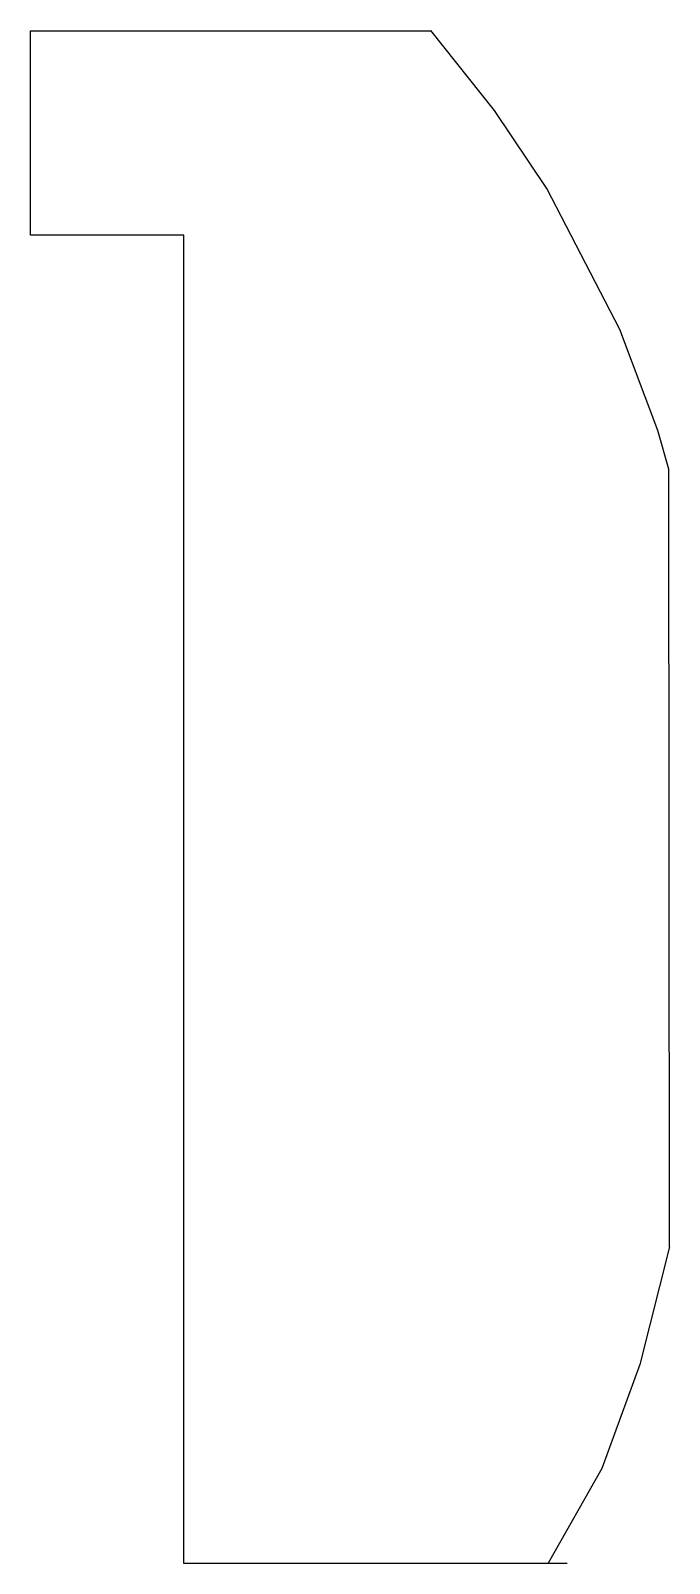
# Model space of a CAD drawing. Extents: x 149.6 to 249.1, y 503 to 543.
# Drawn here: x 236.58 to 249.08, y 512.96 to 542.97 of the extents above.
import ezdxf

# ---------------------------------------------------------------- set-up
doc = ezdxf.new("R2010")
doc.units = 0

msp = doc.modelspace()

# ---------------------------------------------------------------- linework, layer by layer
at = {"layer": 'Layer 1'}
for p, q in [((236.58, 542.964), (244.41167, 542.968)), ((236.58, 538.964), (236.58, 542.964)), ((245.66263, 541.408033), (244.41226, 542.96841)), ((246.683483, 539.876372), (245.66263, 541.408033)), ((248.114061, 537.120295), (246.683483, 539.876372)), ((239.58, 538.964), (236.58, 538.964)), ((239.5806, 512.964001), (239.58, 538.964)), ((248.858849, 535.142373), (248.114061, 537.120295)), ((249.0727, 534.3848), (248.858849, 535.142373)), ((249.084, 519.162), (249.0727, 534.3848)), ((249.084, 519.162), (248.504328, 516.853777)), ((248.504328, 516.853777), (247.764687, 514.822189)), ((247.764687, 514.822189), (246.7118, 512.96445)), ((247.085, 512.964), (239.5806, 512.964001))]:
    msp.add_line(p, q, dxfattribs=at)

doc.saveas('drawing.dxf')
